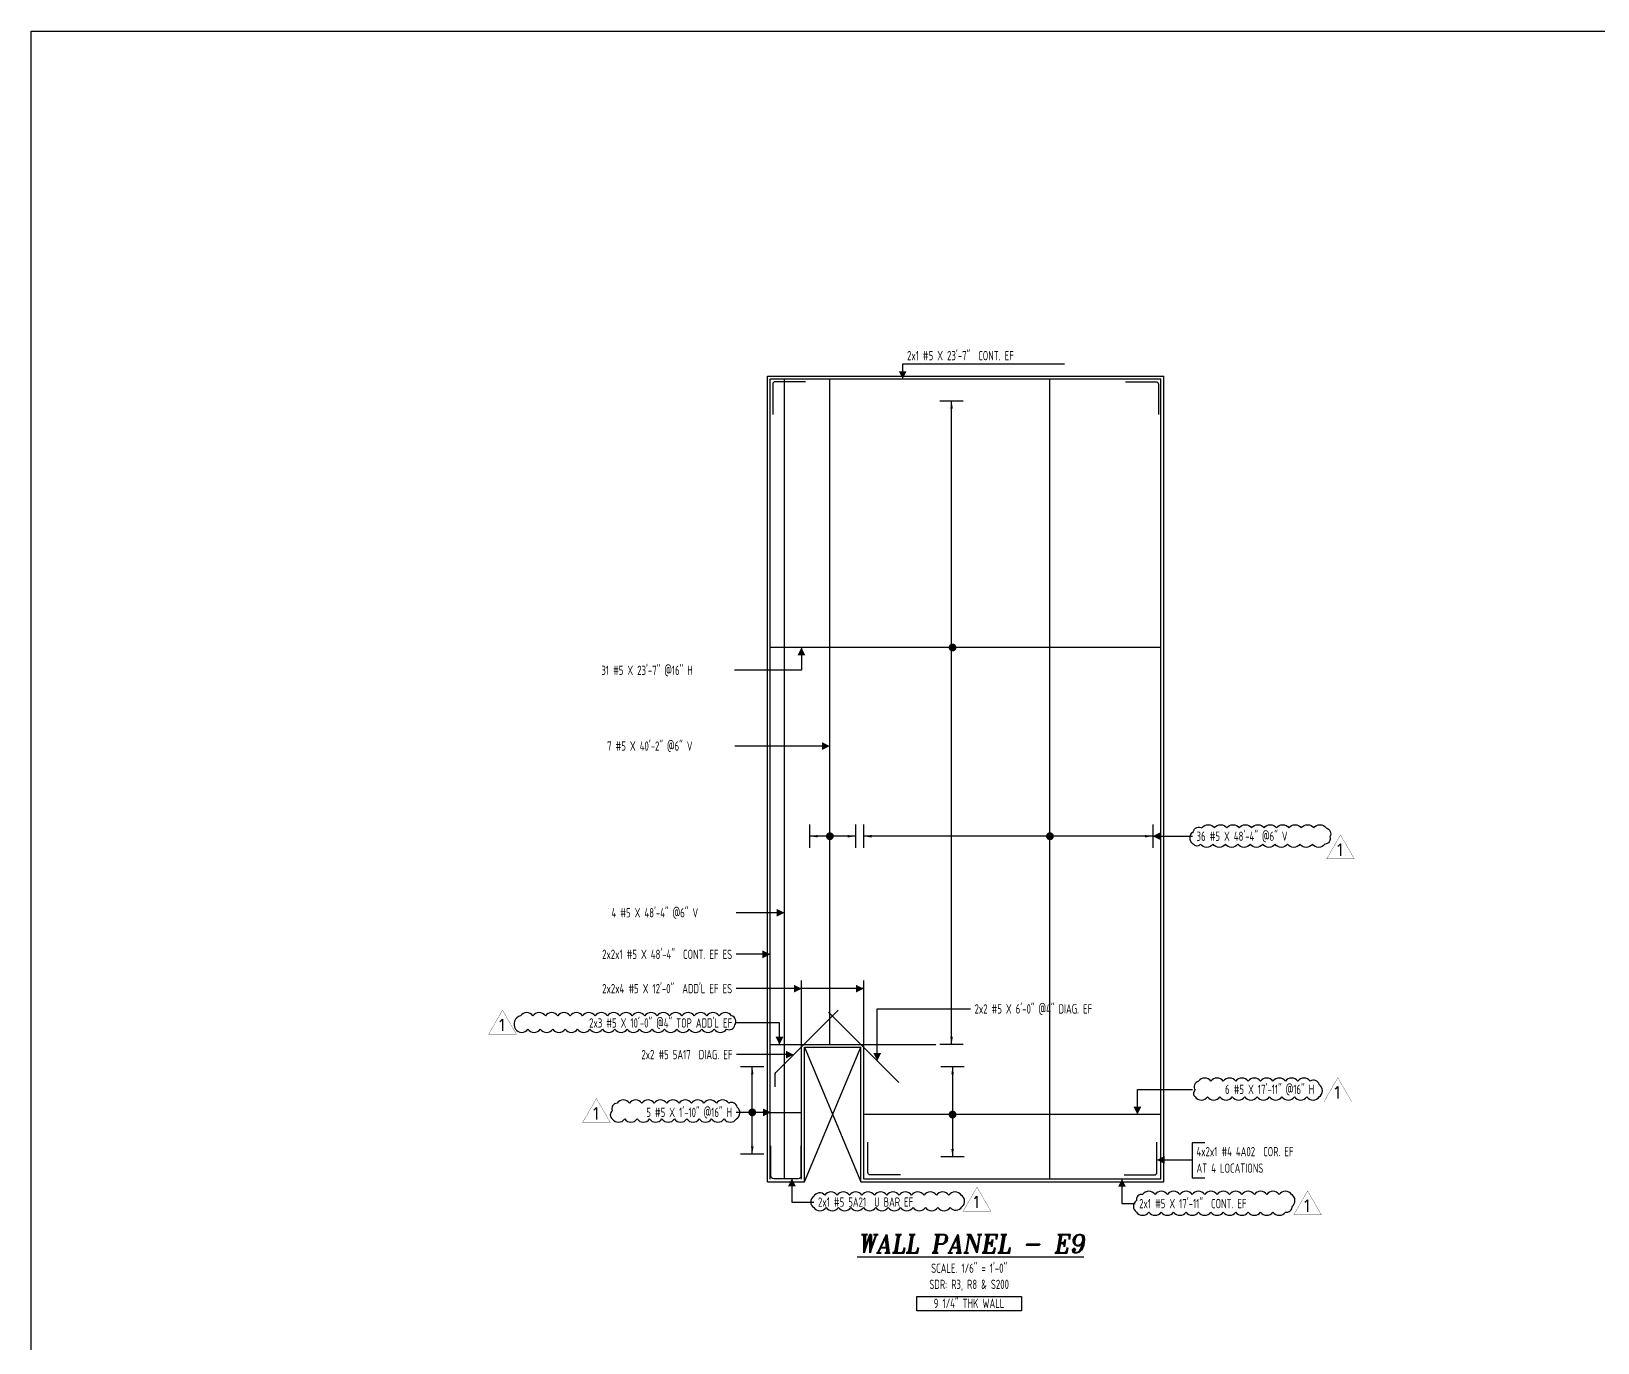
# Model space of a CAD drawing. Header units: inches. Extents: x -10781 to 50822, y -3854 to 38989.
# Drawn here: x 5421 to 6557, y 268 to 1219 of the extents above; entities that cross this region are included whole.
import ezdxf
from ezdxf.enums import TextEntityAlignment as Align

# ---------------------------------------------------------------- set-up
doc = ezdxf.new("R2010")
doc.units = ezdxf.units.IN
doc.header["$LTSCALE"] = 0.025
doc.header["$MEASUREMENT"] = 0
doc.layers.get('0').update_dxf_attribs({"linetype": 'CONTINUOUS'})
for name, color, linetype in [('0-25', 7, 'CONTINUOUS'), ('0-25TEXT', 7, 'CONTINUOUS'), ('0-35', 3, 'CONTINUOUS'), ('0-35TEXT', 3, 'CONTINUOUS'), ('0-50', 10, 'CONTINUOUS'), ('BAR-LBL', 2, 'CONTINUOUS'), ('RANGELAY', 7, 'CONTINUOUS'), ('REBARS', 4, 'CONTINUOUS'), ('REV_1', 150, 'CONTINUOUS')]:
    doc.layers.add(name, color=color, linetype=linetype)
doc.styles.add('AR', font='ARCHQUIK.shx', dxfattribs={"width": 0.8})
doc.styles.add('ROMANT', font='romant')

# ---------------------------------------------------------------- blocks, each defined once
blk = doc.blocks.new('leadrblk')
blk.add_lwpolyline([(0, 0, 0, 1, 0), (1, 0, 1, 1, 0)], format="xyseb")
blk = doc.blocks.new('*U826', base_point=(6238.5, 965.3))
at = {"layer": 'REBARS', "color": 0}
blk.add_lwpolyline([(6214.5, 965), (6236.5, 965, -0.414214), (6238.3, 963.3), (6238.3, 941.3)], format="xyb", dxfattribs=at)
blk = doc.blocks.new('*U827', base_point=(6027.4, 389.7))
at = {"layer": 'REBARS', "color": 0}
blk.add_lwpolyline([(6051.4, 389.9), (6029.4, 389.9, -0.414213), (6027.7, 391.7), (6027.7, 413.7)], format="xyb", dxfattribs=at)
blk = doc.blocks.new('*U828', base_point=(6237.4, 389.7))
at = {"layer": 'REBARS', "color": 0}
blk.add_lwpolyline([(6213.4, 389.9), (6235.4, 389.9, 0.414213), (6237.2, 391.7), (6237.2, 413.7)], format="xyb", dxfattribs=at)
blk = doc.blocks.new('*U908', base_point=(6240.2, 967.3))
at = {"layer": 'REBARS', "color": 0}
blk.add_lwpolyline([(6240.2, 966.9), (5957.2, 966.9)], dxfattribs=at)
blk = doc.blocks.new('*U991', base_point=(6159.4, 386.9))
at = {"layer": 'REBARS', "color": 0}
blk.add_lwpolyline([(6159.7, 386.9), (6159.7, 966.9)], dxfattribs=at)
blk = doc.blocks.new('rendmark')
at = {"color": 4}
blk.add_line((0, -3), (0, 3), dxfattribs=at)
blk = doc.blocks.new('rarrow')
at = {"color": 7}
blk.add_solid([(2, -0.33), (2, 0.33), (0, 0)], dxfattribs=at)
blk = doc.blocks.new('*U990', base_point=(6234.2, 635.5))
at = {"layer": 'RANGELAY'}
blk.add_line((6234.2, 635.5), (6024.7, 635.5), dxfattribs=at)
at = {"layer": 'RANGELAY', "xscale": 2.834645669291339, "yscale": 2.834645669291339}
for name, p, rotation in [('rendmark', (6024.7, 635.5), 359.999996929531), ('rarrow', (6024.7, 635.5), 359.999996929531), ('rarrow', (6234.2, 635.5), 180), ('rendmark', (6234.2, 635.5), 180)]:
    blk.add_blockref(name, p, dxfattribs=dict(at, rotation=rotation))
blk = doc.blocks.new('VPM6AB5C0')
at = {"const_width": 1}
blk.add_lwpolyline([(-0.5, 0, 1), (0.5, 0, 1)], format="xyb", close=True, dxfattribs=at)
blk = doc.blocks.new('*U1014', base_point=(6240.2, 433.4))
at = {"layer": 'REBARS', "color": 0}
blk.add_lwpolyline([(6240.2, 433.7), (6025.2, 433.7)], dxfattribs=at)
blk = doc.blocks.new('*U656', base_point=(6089.1, 468.4))
at = {"layer": 'RANGELAY'}
blk.add_line((6089.1, 468.4), (6089.1, 402.9), dxfattribs=at)
at = {"layer": 'RANGELAY', "xscale": 2.834645669291339, "yscale": 2.834645669291339}
for name, p, rotation in [('rendmark', (6089.1, 468.4), 269.9999999343212), ('rarrow', (6089.1, 468.4), 269.9999999343212), ('rendmark', (6089.1, 402.9), 89.99999686385226), ('rarrow', (6089.1, 402.9), 89.99999686385226)]:
    blk.add_blockref(name, p, dxfattribs=dict(at, rotation=rotation))
blk = doc.blocks.new('VPM6AB600')
at = {"const_width": 1}
blk.add_lwpolyline([(-0.5, 0, 1), (0.5, 0, 1)], format="xyb", close=True, dxfattribs=at)
blk = doc.blocks.new('*U1023', base_point=(5956.9, 435.6))
at = {"layer": 'REBARS', "color": 0}
blk.add_lwpolyline([(5956.9, 435.3), (5978.9, 435.3)], dxfattribs=at)
blk = doc.blocks.new('*U657', base_point=(5943.9, 404.9))
at = {"layer": 'RANGELAY'}
blk.add_line((5943.9, 404.9), (5943.9, 468.4), dxfattribs=at)
at = {"layer": 'RANGELAY', "xscale": 2.834645669291339, "yscale": 2.834645669291339}
for name, p, rotation in [('rendmark', (5943.9, 468.4), 269.9999968624172), ('rarrow', (5943.9, 468.4), 269.9999968624172), ('rarrow', (5943.9, 404.9), 89.99999993288615), ('rendmark', (5943.9, 404.9), 89.99999993288615)]:
    blk.add_blockref(name, p, dxfattribs=dict(at, rotation=rotation))
blk = doc.blocks.new('VPM6AB64')
at = {"const_width": 1}
blk.add_lwpolyline([(-0.5, 0, 1), (0.5, 0, 1)], format="xyb", close=True, dxfattribs=at)
blk = doc.blocks.new('*U1035', base_point=(5956.9, 484.1))
at = {"layer": 'REBARS', "color": 0}
blk.add_lwpolyline([(5956.9, 484.4), (6076.9, 484.4)], dxfattribs=at)
blk = doc.blocks.new('*U741', base_point=(5980, 386.9))
at = {"layer": 'REBARS', "color": 0}
blk.add_lwpolyline([(5979.7, 386.9), (5979.7, 530.9)], dxfattribs=at)
blk = doc.blocks.new('*U742', base_point=(6024.4, 386.9))
at = {"layer": 'REBARS', "color": 0}
blk.add_lwpolyline([(6024.7, 386.9), (6024.7, 530.9)], dxfattribs=at)
blk = doc.blocks.new('*U743', base_point=(6049.9, 456.8))
at = {"layer": 'REBARS', "color": 0}
blk.add_lwpolyline([(6050.1, 457), (5999.2, 507.9)], dxfattribs=at)
blk = doc.blocks.new('*U909', base_point=(6240.2, 772))
at = {"layer": 'REBARS', "color": 0}
blk.add_lwpolyline([(6240.2, 772.3), (5957.2, 772.3)], dxfattribs=at)
blk = doc.blocks.new('*U655', base_point=(6088.3, 484.4))
at = {"layer": 'RANGELAY'}
blk.add_line((6088.3, 484.4), (6088.3, 951), dxfattribs=at)
at = {"layer": 'RANGELAY', "xscale": 2.834645669291339, "yscale": 2.834645669291339}
for name, p, rotation in [('rendmark', (6088.3, 951), 269.9999968959739), ('rarrow', (6088.3, 951), 269.9999968959739), ('rarrow', (6088.3, 484.4), 89.99999996644297), ('rendmark', (6088.3, 484.4), 89.99999996644297)]:
    blk.add_blockref(name, p, dxfattribs=dict(at, rotation=rotation))
blk = doc.blocks.new('VPM6AB700')
at = {"const_width": 1}
blk.add_lwpolyline([(-0.5, 0, 1), (0.5, 0, 1)], format="xyb", close=True, dxfattribs=at)
blk = doc.blocks.new('*U829', base_point=(5958.6, 965.3))
at = {"layer": 'REBARS', "color": 0}
blk.add_lwpolyline([(5982.6, 965), (5960.6, 965, 0.414214), (5958.8, 963.3), (5958.8, 941.3)], format="xyb", dxfattribs=at)
blk = doc.blocks.new('*U1013', base_point=(6240.2, 387.3))
at = {"layer": 'REBARS', "color": 0}
blk.add_lwpolyline([(6240.2, 386.9), (6025.2, 386.9)], dxfattribs=at)
blk = doc.blocks.new('*U640', base_point=(6239.9, 386.9))
at = {"layer": 'REBARS', "color": 0}
blk.add_lwpolyline([(6240.2, 386.9), (6240.2, 966.9)], dxfattribs=at)
blk = doc.blocks.new('*U641', base_point=(5957.2, 386.9))
at = {"layer": 'REBARS', "color": 0}
blk.add_lwpolyline([(5956.9, 386.9), (5956.9, 966.9)], dxfattribs=at)
blk = doc.blocks.new('*U642', base_point=(5967, 386.9))
at = {"layer": 'REBARS', "color": 0}
blk.add_lwpolyline([(5967.3, 386.9), (5967.3, 966.9)], dxfattribs=at)
blk = doc.blocks.new('*U989', base_point=(5999.9, 484.4))
at = {"layer": 'REBARS', "color": 0}
blk.add_lwpolyline([(6000.2, 484.4), (6000.2, 966.9)], dxfattribs=at)
blk = doc.blocks.new('*U988', base_point=(6018.7, 635.5))
at = {"layer": 'RANGELAY'}
blk.add_line((6018.7, 635.5), (5985.7, 635.5), dxfattribs=at)
at = {"layer": 'RANGELAY', "xscale": 2.834645669291339, "yscale": 2.834645669291339}
for name, p, rotation in [('rendmark', (5985.7, 635.5), 359.999996929531), ('rarrow', (5985.7, 635.5), 359.999996929531), ('rarrow', (6018.7, 635.5), 180), ('rendmark', (6018.7, 635.5), 180)]:
    blk.add_blockref(name, p, dxfattribs=dict(at, rotation=rotation))
blk = doc.blocks.new('VPM6AB801')
at = {"const_width": 1}
blk.add_lwpolyline([(-0.5, 0, 1), (0.5, 0, 1)], format="xyb", close=True, dxfattribs=at)
blk = doc.blocks.new('*U762', base_point=(5960, 463.7))
at = {"layer": 'REBARS', "color": 0}
blk.add_lwpolyline([(5960.4, 453.7), (5960.4, 462.7, -0.198912), (5961, 464.2), (6006.2, 509.4)], format="xyb", dxfattribs=at)
blk = doc.blocks.new('*U1038', base_point=(5956.9, 386.9))
at = {"layer": 'REBARS', "color": 0}
blk.add_lwpolyline([(5957.2, 410.9), (5957.2, 389.4, 0.414214), (5959.4, 387.3), (5977.2, 387.3, 0.414213), (5979.4, 389.4), (5979.4, 410.9)], format="xyb", dxfattribs=at)
blk = doc.blocks.new('Rev_Tri (48)')
at = {"const_width": 0.128}
blk.add_lwpolyline([(6.69, 11.58), (13.37, 0), (0, 0)], close=True, dxfattribs=at)
at = {"color": 1, "style": 'ROMANT'}
blk.add_attdef('R', (3.93, 1.52, -0.03), '', height=5.75, dxfattribs=at)

msp = doc.modelspace()

# ---------------------------------------------------------------- linework, layer by layer
at = {"layer": '0-25TEXT'}
for points in [[(6052.94394, 966.94993), (6052.94394, 977.84908), (6170.17249, 977.84908)], [(5979.50806, 772.27853), (5979.50806, 755.7387), (5931.01226, 755.7387)], [(5999.04099, 700.84591), (5931.21304, 700.84591)], [(6234.14048, 635.45902), (6262.96737, 635.45902)], [(5967.26574, 579.96694), (5932.30316, 579.96694)], [(5956.91611, 549.84869), (5932.30316, 549.84869)], [(6024.66603, 524.99097), (5932.30316, 524.99098)], [(5963.64648, 484.44994), (5963.64648, 500.07669), (5932.30316, 500.07669)], [(6034.50051, 472.61554), (6034.50051, 510.27017), (6102.04517, 510.27017)], [(5970.81456, 477.1654), (5932.50846, 477.1654)], [(6223.11031, 433.69263), (6223.11031, 451.96616), (6262.96737, 451.96616)], [(5956.91607, 435.27595), (5932.30316, 435.27595)], [(6271.89044, 413.20703), (6262.89138, 413.20703), (6262.89138, 387.7097), (6271.89044, 387.7097)], [(6237.91606, 400.83332), (6262.89138, 400.83332)], [(5972.62211, 387.26246), (5972.62211, 370.24584), (5988.56739, 370.24584)], [(6211.87643, 386.94995), (6211.87643, 369.14808), (6221.35732, 369.14808)]]:
    msp.add_lwpolyline(points, dxfattribs=at)
at = {"layer": '0-35'}
for p, q in [((5954.91605, 384.94996), (5954.91605, 968.94996)), ((5954.91605, 968.94996), (6242.16605, 968.94996)), ((6242.16605, 384.94996), (6242.16605, 968.94996)), ((5981.66605, 384.94996), (5981.66605, 482.44996)), ((5981.66605, 482.44996), (6022.66605, 482.44996)), ((6022.66605, 384.94996), (6022.66605, 482.44996)), ((5954.91605, 384.94996), (5981.66605, 384.94996)), ((6022.66605, 384.94996), (6242.16605, 384.94996))]:
    msp.add_line(p, q, dxfattribs=at)
at = {"layer": '0-50'}
for points in [[(5981.66605, 482.44996), (6022.66605, 384.94996)], [(5981.66605, 384.94996), (5981.66605, 384.94996), (6022.66605, 482.44996)]]:
    msp.add_lwpolyline(points, dxfattribs=at)
msp.add_lwpolyline([(6063.17584, 301.78794), (6139.06269, 301.78794), (6139.06269, 291.43158), (6063.17584, 291.43158)], close=True, dxfattribs=at)
at = {"layer": 'BAR-LBL'}
msp.add_lwpolyline([(5421.30462, 1218.9583), (9773.86267, 1218.9583), (9773.86267, -1266.46422), (5421.30462, -1266.46422)], close=True, dxfattribs=at)
at = {"layer": 'REV_1'}
for points in [[(6263.6048, 629.72213, -0.52056705), (6263.6048, 638.72213, -0.52056705), (6269.89827, 641.42866, -0.52056705), (6278.89827, 641.42866, -0.52056705), (6287.89827, 641.42866, -0.52056705), (6296.89827, 641.42866, -0.52056705), (6305.89827, 641.42866, -0.52056705), (6314.89827, 641.42866, -0.52056705), (6323.89827, 641.42866, -0.52056705), (6332.89827, 641.42866, -0.52056705), (6341.89827, 641.42866, -0.52056705), (6350.89827, 641.42866, -0.52056705), (6359.89827, 641.42866, -0.52056705), (6362.5401, 635.07049, -0.52056705), (6358.88847, 629.72213, -0.52056705), (6349.88847, 629.72213, -0.52056705), (6340.88847, 629.72213, -0.52056705), (6331.88847, 629.72213, -0.52056705), (6322.88847, 629.72213, -0.52056705), (6313.88847, 629.72213, -0.52056705), (6304.88847, 629.72213, -0.52056705), (6295.88847, 629.72213, -0.52056705), (6286.88847, 629.72213, -0.52056705), (6277.88847, 629.72213, -0.52056705), (6268.88847, 629.72213, -0.52056705)], [(5772.26277, 495.63693, 0.52056705), (5781.26277, 495.63693, 0.52056705), (5790.26277, 495.63693, 0.52056705), (5799.26277, 495.63693, 0.52056705), (5808.26277, 495.63693, 0.52056705), (5817.26277, 495.63693, 0.52056705), (5826.26277, 495.63693, 0.52056705), (5835.26277, 495.63693, 0.52056705), (5844.26277, 495.63693, 0.52056705), (5853.26277, 495.63693, 0.52056705), (5862.26277, 495.63693, 0.52056705), (5871.26277, 495.63693, 0.52056705), (5880.26277, 495.63693, 0.52056705), (5889.26277, 495.63693, 0.52056705), (5898.26277, 495.63693, 0.52056705), (5907.26277, 495.63693, 0.52056705), (5916.26277, 495.63693, 0.52056705), (5925.26277, 495.63693, 0.52056705), (5931.24367, 498.65603, 0.52056705), (5928.90189, 505.31425, 0.52056705), (5919.90189, 505.31425, 0.52056705), (5910.90189, 505.31425, 0.52056705), (5901.90189, 505.31425, 0.52056705), (5892.90189, 505.31425, 0.52056705), (5883.90189, 505.31425, 0.52056705), (5874.90189, 505.31425, 0.52056705), (5865.90189, 505.31425, 0.52056705), (5856.90189, 505.31425, 0.52056705), (5847.90189, 505.31425, 0.52056705), (5838.90189, 505.31425, 0.52056705), (5829.90189, 505.31425, 0.52056705), (5820.90189, 505.31425, 0.52056705), (5811.90189, 505.31425, 0.52056705), (5802.90189, 505.31425, 0.52056705), (5793.90189, 505.31425, 0.52056705), (5784.90189, 505.31425, 0.52056705), (5775.90189, 505.31425, 0.52056705)], [(6264.88588, 446.47308, 0.52056705), (6273.88588, 446.47308, 0.52056705), (6282.88588, 446.47308, 0.52056705), (6291.88588, 446.47308, 0.52056705), (6300.88588, 446.47308, 0.52056705), (6309.88588, 446.47308, 0.52056705), (6318.88588, 446.47308, 0.52056705), (6327.88588, 446.47308, 0.52056705), (6336.88588, 446.47308, 0.52056705), (6345.88588, 446.47308, 0.52056705), (6354.88588, 446.47308, 0.52056705), (6354.94326, 455.4157, 0.52056705), (6348.3418, 457.81424, 0.52056705), (6339.3418, 457.81424, 0.52056705), (6330.3418, 457.81424, 0.52056705), (6321.3418, 457.81424, 0.52056705), (6312.3418, 457.81424, 0.52056705), (6303.3418, 457.81424, 0.52056705), (6294.3418, 457.81424, 0.52056705), (6285.3418, 457.81424, 0.52056705), (6276.3418, 457.81424, 0.52056705), (6267.3418, 457.81424, 0.52056705), (6264.88588, 451.27015, 0.52056705)], [(5842.4466, 430.49889, 0.52056705), (5851.4466, 430.49889, 0.52056705), (5860.4466, 430.49889, 0.52056705), (5869.4466, 430.49889, 0.52056705), (5878.4466, 430.49889, 0.52056705), (5887.4466, 430.49889, 0.52056705), (5896.4466, 430.49889, 0.52056705), (5905.4466, 430.49889, 0.52056705), (5914.4466, 430.49889, 0.52056705), (5923.4466, 430.49889, 0.52056705), (5932.4466, 430.49889, 0.52056705), (5932.92653, 439.01897, 0.52056705), (5926.85972, 441.95216, 0.52056705), (5917.85972, 441.95216, 0.52056705), (5908.85972, 441.95216, 0.52056705), (5899.85972, 441.95216, 0.52056705), (5890.85972, 441.95216, 0.52056705), (5881.85972, 441.95216, 0.52056705), (5872.85972, 441.95216, 0.52056705), (5863.85972, 441.95216, 0.52056705), (5854.85972, 441.95216, 0.52056705), (5845.85972, 441.95216, 0.52056705), (5842.4466, 436.36528, 0.52056705)], [(5988.41605, 366.2408, 0.52056705), (5997.41605, 366.2408, 0.52056705), (6006.41605, 366.2408, 0.52056705), (6015.41605, 366.2408, 0.52056705), (6024.41605, 366.2408, 0.52056705), (6033.41605, 366.2408, 0.52056705), (6042.41605, 366.2408, 0.52056705), (6051.41605, 366.2408, 0.52056705), (6060.41605, 366.2408, 0.52056705), (6069.41605, 366.2408, 0.52056705), (6078.41605, 366.2408, 0.52056705), (6087.41605, 366.2408, 0.52056705), (6095.86581, 366.79105, 0.52056705), (6095.3863, 375.31154, 0.52056705), (6086.3863, 375.31154, 0.52056705), (6077.3863, 375.31154, 0.52056705), (6068.3863, 375.31154, 0.52056705), (6059.3863, 375.31154, 0.52056705), (6050.3863, 375.31154, 0.52056705), (6041.3863, 375.31154, 0.52056705), (6032.3863, 375.31154, 0.52056705), (6023.3863, 375.31154, 0.52056705), (6014.3863, 375.31154, 0.52056705), (6005.3863, 375.31154, 0.52056705), (5996.3863, 375.31154, 0.52056705), (5988.41605, 374.28178, 0.52056705)], [(6222.36018, 362.99848, 0.52056705), (6231.36018, 362.99848, 0.52056705), (6240.36018, 362.99848, 0.52056705), (6249.36018, 362.99848, 0.52056705), (6258.36018, 362.99848, 0.52056705), (6267.36018, 362.99848, 0.52056705), (6276.36018, 362.99848, 0.52056705), (6285.36018, 362.99848, 0.52056705), (6294.36018, 362.99848, 0.52056705), (6303.36018, 362.99848, 0.52056705), (6312.36018, 362.99848, 0.52056705), (6321.36018, 362.99848, 0.52056705), (6330.36018, 362.99848, 0.52056705), (6335.20458, 367.15409, 0.52056705), (6334.84903, 375.79854, 0.52056705), (6325.84903, 375.79854, 0.52056705), (6316.84903, 375.79854, 0.52056705), (6307.84903, 375.79854, 0.52056705), (6298.84903, 375.79854, 0.52056705), (6289.84903, 375.79854, 0.52056705), (6280.84903, 375.79854, 0.52056705), (6271.84903, 375.79854, 0.52056705), (6262.84903, 375.79854, 0.52056705), (6253.84903, 375.79854, 0.52056705), (6244.84903, 375.79854, 0.52056705), (6235.84903, 375.79854, 0.52056705), (6226.84903, 375.79854, 0.52056705), (6222.36018, 371.28739, 0.52056705)]]:
    msp.add_lwpolyline(points, format="xyb", close=True, dxfattribs=at)

# ---------------------------------------------------------------- block references
at = {"layer": '0-25', "xscale": 1.5, "yscale": 1.5, "zscale": 1.5}
for p in [(6360.27842, 619.00362, -0.15), (5752.83152, 492.00751, -0.15), (6358.32574, 443.02618, -0.15), (5820.91866, 427.91988, -0.15), (6096.78281, 363.6945, -0.15), (6336.40294, 360.92152, -0.15)]:
    msp.add_blockref('Rev_Tri (48)', p, dxfattribs=at).add_auto_attribs({'R': '1'})
at = {"layer": '0-25TEXT'}
for name, p, xscale, yscale, rotation in [('leadrblk', (6052.94394, 966.94993), 5.623937007874017, 2.250708661417324, 90.00000153523453), ('leadrblk', (5979.50806, 772.27853), -5.623937007874017, 2.250708661417324, 89.9999953942965), ('VPM6AB700', (6089.10331, 772.27853), 2.834645669291339, 2.834645669291339, 269.9999999664429), ('leadrblk', (5963.64648, 484.44994), -5.623937007874017, 2.250708661417324, 269.9999984647655), ('leadrblk', (5973.8999, 477.12573), 5.623937007874017, 2.250708661417324, 180.000003070469), ('leadrblk', (6034.50051, 472.61551), 5.623937007874017, 2.250708661417324, 90.00000153523449), ('VPM6AB64', (5943.88516, 435.27595), 2.834645669291339, 2.834645669291339, 269.9999999328859), ('VPM6AB600', (6089.10331, 433.69263), 2.834645669291339, 2.834645669291339, 89.99999993432165), ('leadrblk', (6223.11031, 433.69263), -5.623937007874017, 2.250708661417324, 269.9999984647655), ('leadrblk', (6237.16606, 400.83332), -5.623937007874017, 2.250708661417324, 179.999996929531), ('leadrblk', (5972.62211, 387.26246), 5.623937007874017, 2.250708661417324, 270.0000046057035), ('leadrblk', (6211.87643, 386.94995), -5.623937007874017, 2.250708661417324, 89.9999953942965)]:
    msp.add_blockref(name, p, dxfattribs=dict(at, xscale=xscale, yscale=yscale, rotation=rotation))
for name, p, xscale, yscale in [('leadrblk', (6000.16598, 700.84592), -5.623937007874017, 2.250708661417324), ('VPM6AB801', (6000.16602, 635.46329), 2.834645669291339, 2.834645669291339), ('VPM6AB5C0', (6159.67686, 635.46329), 2.834645669291339, 2.834645669291339), ('leadrblk', (6234.14048, 635.45902), 5.623937007874017, 2.250708661417324), ('leadrblk', (5967.26574, 579.96694), -5.623937007874017, 2.250708661417324), ('leadrblk', (5956.91611, 549.84869), -5.623937007874017, 2.250708661417324), ('leadrblk', (5979.66608, 524.99098), -5.623937007874017, 2.250708661417324), ('leadrblk', (6024.66603, 524.99097), -5.623937007874017, 2.250708661417324), ('leadrblk', (5957.39121, 435.27595), -5.623937007874017, 2.250708661417324)]:
    msp.add_blockref(name, p, dxfattribs=dict(at, xscale=xscale, yscale=yscale))
at = {"layer": 'RANGELAY'}
for name, p in [('*U655', (6088.34848, 484.44996)), ('*U988', (6018.66605, 635.46329)), ('*U990', (6234.16605, 635.46329)), ('*U657', (5943.88516, 404.94996)), ('*U656', (6089.10331, 468.44996))]:
    msp.add_blockref(name, p, dxfattribs=at)
at = {"layer": 'REBARS', "color": 4}
for name, p in [('*U641', (5957.22855, 386.94996)), ('*U908', (6240.16605, 967.26246)), ('*U642', (5966.95332, 386.94996)), ('*U989', (5999.85355, 484.44996)), ('*U991', (6159.36439, 386.94996)), ('*U640', (6239.85355, 386.94996)), ('*U829', (5958.55316, 965.27132)), ('*U826', (6238.52895, 965.27132)), ('*U909', (6240.16605, 771.96603)), ('*U741', (5979.97853, 386.94996)), ('*U742', (6024.35358, 386.94996)), ('*U762', (5960.04105, 463.70884)), ('*U743', (6049.90093, 456.77315)), ('*U1035', (5956.91609, 484.13745)), ('*U1023', (5956.91605, 435.58846)), ('*U1014', (6240.16606, 433.38013)), ('*U1038', (5956.91605, 386.94996)), ('*U827', (6027.41605, 389.69996)), ('*U828', (6237.41605, 389.69996)), ('*U1013', (6240.16605, 387.26246))]:
    msp.add_blockref(name, p, dxfattribs=at)

# ---------------------------------------------------------------- texts
at = {"color": 7, "linetype": 'Continuous', "style": 'ROMANT', "oblique": 9, "width": 0.95}
msp.add_text('%%UWALL PANEL - E9', height=13.5, dxfattribs=at).set_placement((6102.49114, 333.35984), align=Align.CENTER)
at = {"layer": '0-35TEXT', "style": 'AR', "width": 0.8}
msp.add_text('AT 4 LOCATIONS', height=6.7498312, dxfattribs=at).set_placement((6265.89107, 391.45931))
for s, p in [('SCALE. 1/6" = 1\'-0"', (6101.11926, 318.91295)), ('SDR: R3, R8 & S200', (6101.11926, 307.24475)), ('9 1/4" THK WALL', (6101.04234, 293.45674))]:
    msp.add_text(s, height=6.7498312, dxfattribs=at).set_placement(p, align=Align.CENTER)
at = {"layer": 'BAR-LBL', "style": 'AR', "width": 0.8}
for s, p in [('2x1 #5 X 23\'-7"  CONT. EF', (6056.10868, 980.47381)), ('31 #5 X 23\'-7" @16" H', (5834.54652, 752.36405)), ('7 #5 X 40\'-2" @6" V', (5838.65724, 697.47127)), ('36 #5 X 48\'-4" @6" V', (6265.96705, 632.08438)), ('4 #5 X 48\'-4" @6" V', (5841.86552, 576.59229)), ('2x2 #5 X 6\'-0" @4" DIAG. EF', (6105.04485, 506.89552)), ('4x2x1 #4 4A02  COR. EF', (6265.89107, 403.45805)), ('2x1 #5 5A21  U BAR EF', (5991.56708, 366.87119)), ('2x1 #5 X 17\'-11"  CONT. EF', (6224.35701, 365.77343))]:
    msp.add_text(s, height=6.7492913, dxfattribs=at).set_placement(p)
for s, p in [('2x2x1 #5 X 48\'-4"  CONT. EF ES', (5929.30347, 546.47404)), ('2x2x4 #5 X 12\'-0"  ADD\'L EF ES', (5929.30347, 521.61634)), ('2x3 #5 X 10\'-0" @4" TOP ADD\'L EF', (5929.30347, 496.70204)), ('2x2 #5 5A17  DIAG. EF', (5929.50877, 473.79075)), ('6 #5 X 17\'-11" @16" H', (6351.24086, 448.59152)), ('5 #5 X 1\'-10" @16" H', (5929.30347, 431.9013))]:
    msp.add_text(s, height=6.7492913, dxfattribs=at).set_placement(p, align=Align.RIGHT)

doc.saveas('drawing.dxf')
